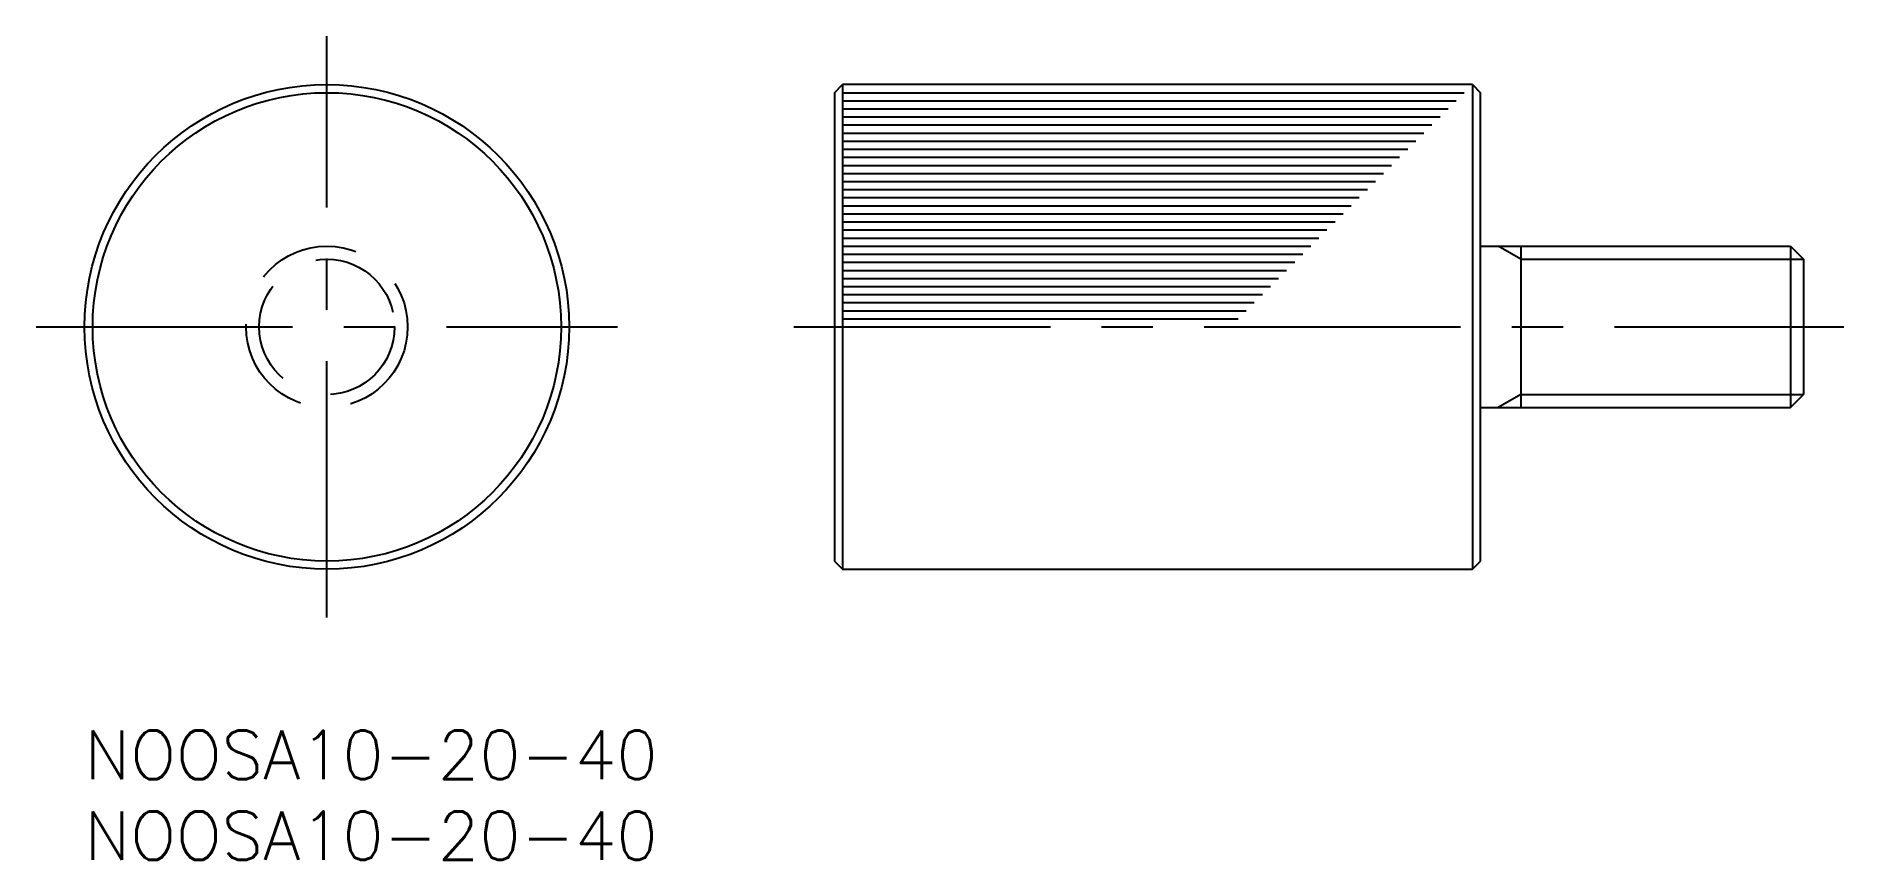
# Model space of a CAD drawing. Extents: x -3 to 109, y -8 to 43.
import ezdxf

# ---------------------------------------------------------------- set-up
doc = ezdxf.new("R2010")
doc.units = 0
doc.header["$LTSCALE"] = 0.5
doc.linetypes.add('CENTER', pattern=[50.8, 31.75, -6.35, 6.35, -6.35])
doc.linetypes.add('DASHED', pattern=[19.05, 12.7, -6.35])
for name, color, linetype in [('MSM_CENTER', 1, 'CENTER'), ('MSM_CONTINUOUS', 7, 'CONTINUOUS'), ('MSM_DASHED', 4, 'DASHED'), ('MSM_NARROW', 5, 'CONTINUOUS'), ('MSM_PART_NUMBER', 7, 'CONTINUOUS')]:
    doc.layers.add(name, color=color, linetype=linetype)
doc.styles.get("Standard").update_dxf_attribs({"font": 'txt.shx', "height": 3, "bigfont": 'bigfont.shx'})

# ---------------------------------------------------------------- blocks, each defined once
blk = doc.blocks.new('*U2')
at = {"layer": 'MSM_PART_NUMBER'}
blk.add_text('NOOSA10-20-40', height=3, dxfattribs=at).set_placement((0, -3))
blk = doc.blocks.new('*U3')
at = {"layer": 'MSM_PART_NUMBER'}
blk.add_text('NOOSA10-20-40', height=3, dxfattribs=at).set_placement((0, -8))

msp = doc.modelspace()

# ---------------------------------------------------------------- linework, layer by layer
at = {"layer": 'MSM_CENTER'}
for p, q in [((15, 7), (15, 43)), ((-3, 25), (33, 25)), ((43.92, 25), (108.92, 25))]:
    msp.add_line(p, q, dxfattribs=at)
at = {"layer": 'MSM_CONTINUOUS'}
for p, q in [((46.42, 39.5), (46.92, 40)), ((46.42, 39.5), (46.42, 10.5)), ((46.92, 40), (46.92, 10)), ((85.92, 40), (46.92, 40)), ((85.92, 40), (85.92, 10)), ((85.92, 40), (86.42, 39.5)), ((86.42, 10.5), (86.42, 39.5)), ((86.42, 30), (105.61, 30)), ((88.92, 30), (88.92, 20)), ((105.61, 30), (105.61, 20)), ((105.61, 30), (106.42, 29.19)), ((106.42, 29.19), (106.42, 20.81)), ((105.61, 20), (106.42, 20.81)), ((86.42, 20), (105.61, 20)), ((46.42, 10.5), (46.92, 10)), ((85.92, 10), (86.42, 10.5)), ((46.92, 10), (85.92, 10))]:
    msp.add_line(p, q, dxfattribs=at)
for radius in [15, 14.5]:
    msp.add_circle((15, 25), radius, dxfattribs=at)
at = {"layer": 'MSM_DASHED'}
for radius in [5, 4.19]:
    msp.add_circle((15, 25), radius, dxfattribs=at)
at = {"layer": 'MSM_NARROW'}
for p, q in [((46.92, 39.5), (85.42, 39.5)), ((46.92, 39), (84.92, 39)), ((46.92, 38.5), (84.42, 38.5)), ((46.92, 38), (83.92, 38)), ((46.92, 37.5), (83.42, 37.5)), ((46.92, 37), (82.92, 37)), ((46.92, 36.5), (82.42, 36.5)), ((46.92, 36), (81.92, 36)), ((46.92, 35.5), (81.42, 35.5)), ((46.92, 35), (80.92, 35)), ((46.92, 34.5), (80.42, 34.5)), ((46.92, 34), (79.92, 34)), ((46.92, 33.5), (79.42, 33.5)), ((46.92, 33), (78.92, 33)), ((46.92, 32.5), (78.42, 32.5)), ((46.92, 32), (77.92, 32)), ((46.92, 31.5), (77.42, 31.5)), ((46.92, 31), (76.92, 31)), ((46.92, 30.5), (76.42, 30.5)), ((46.92, 30), (75.92, 30)), ((46.92, 29.5), (75.42, 29.5)), ((88.92, 29.19), (87.51, 30)), ((88.92, 29.19), (106.42, 29.19)), ((46.92, 29), (74.92, 29)), ((46.92, 28.5), (74.42, 28.5)), ((46.92, 28), (73.92, 28)), ((46.92, 27.5), (73.42, 27.5)), ((46.92, 27), (72.92, 27)), ((46.92, 26.5), (72.42, 26.5)), ((46.92, 26), (71.92, 26)), ((46.92, 25.5), (71.42, 25.5)), ((88.92, 20.81), (87.52, 20)), ((88.92, 20.81), (106.42, 20.81))]:
    msp.add_line(p, q, dxfattribs=at)

# ---------------------------------------------------------------- block references
at = {"layer": 'MSM_CONTINUOUS'}
for name in ['*U2', '*U3']:
    msp.add_blockref(name, (0, 0), dxfattribs=at)

doc.saveas('drawing.dxf')
